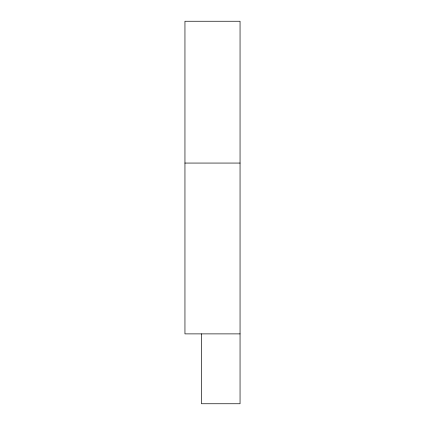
<?xml version="1.0" encoding="UTF-8"?>
<svg xmlns="http://www.w3.org/2000/svg" width="425" height="425" viewBox="0 0 425 425"><rect width="100%" height="100%" fill="white"/><g stroke="black" fill="none" stroke-linecap="round" stroke-linejoin="round"><path stroke-width="0.64" d="M184.949 163.062L240.051 163.062M240.051 333.885L184.949 333.885L184.949 21.25L240.051 21.25L240.051 403.75L201.477 403.75L201.477 333.885"/></g></svg>
